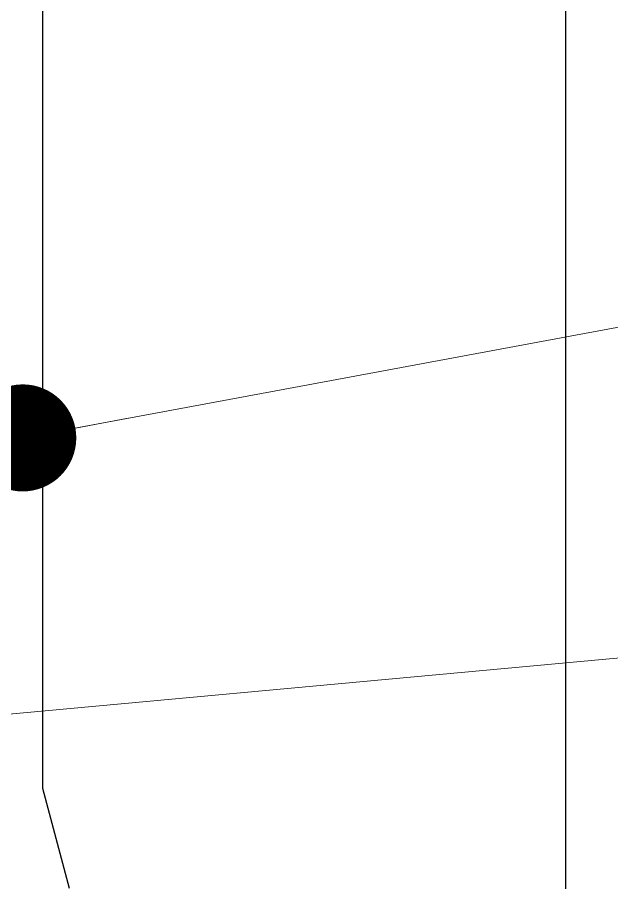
# Model space of a CAD drawing. Header units: millimetres. Extents: x 0 to 1749, y -46 to 1352.
# Drawn here: x 976.98 to 999.17, y 925.42 to 957.76 of the extents above; entities that cross this region are included whole.
import ezdxf

# ---------------------------------------------------------------- set-up
doc = ezdxf.new("R2010")
doc.units = ezdxf.units.MM
doc.layers.add('71', color=7, linetype='Continuous', true_color=0xffffff)
doc.layers.add('72', color=7, linetype='Continuous', true_color=0xffffff)
doc.styles.get("Standard").update_dxf_attribs({"font": 'SimSun.ttf', "height": 20})
doc.dimstyles.get("Standard").update_dxf_attribs({"dimtxt": 5, "dimasz": 0.18, "dimexe": 0.18, "dimexo": 0.0625, "dimgap": 0.09, "dimtad": 0, "dimtih": 1, "dimtoh": 1, "dimdec": 4, "dimzin": 0, "dimdsep": 46, "dimtxsty": 'Standard', "dimcen": 0.09, "dimclrt": 1, "dimadec": 0, "dimazin": 0, "dimtfac": 1, "dimtdec": 4, "dimtofl": 0, "dimtmove": 0, "dimatfit": 3, "dimfxl": 0, "dimtolj": 1, "dimtzin": 0, "dimarcsym": 0})

msp = doc.modelspace()

# ---------------------------------------------------------------- linework, layer by layer
at = {"layer": '71', "color": 7, "linetype": 'Continuous', "lineweight": 30}
for p, q in [((977.91722, 1015.70317), (977.91722, 928.95624)), ((977.91722, 928.95624), (978.91722, 925.22419))]:
    msp.add_line(p, q, dxfattribs=at)
at = {"layer": '72', "color": 7, "linetype": 'Continuous', "lineweight": 30}
msp.add_line((997.4507, 958.9561), (997.4507, 918.95659), dxfattribs=at)

# ---------------------------------------------------------------- leaders
at = {"color": 7, "lineweight": 20, "annotation_type": 0, "has_hookline": 1, "hookline_direction": 0}
for points, text_width in [([(977.18157, 942.04191), (1193.00809, 982.237)], 25.47486), ([(959.96612, 930.18728), (1185.76126, 950.97447)], 25.58659)]:
    msp.add_leader(points, dimstyle='Standard', override={"dimtxt": 20, "dimasz": 4, "dimgap": 0.09, "dimtad": 0, "dimcen": 0, "dimldrblk": 'Dot', "dimlwd": 18, "dimlwe": 18}, dxfattribs=dict(at, text_width=text_width))

doc.saveas('drawing.dxf')
